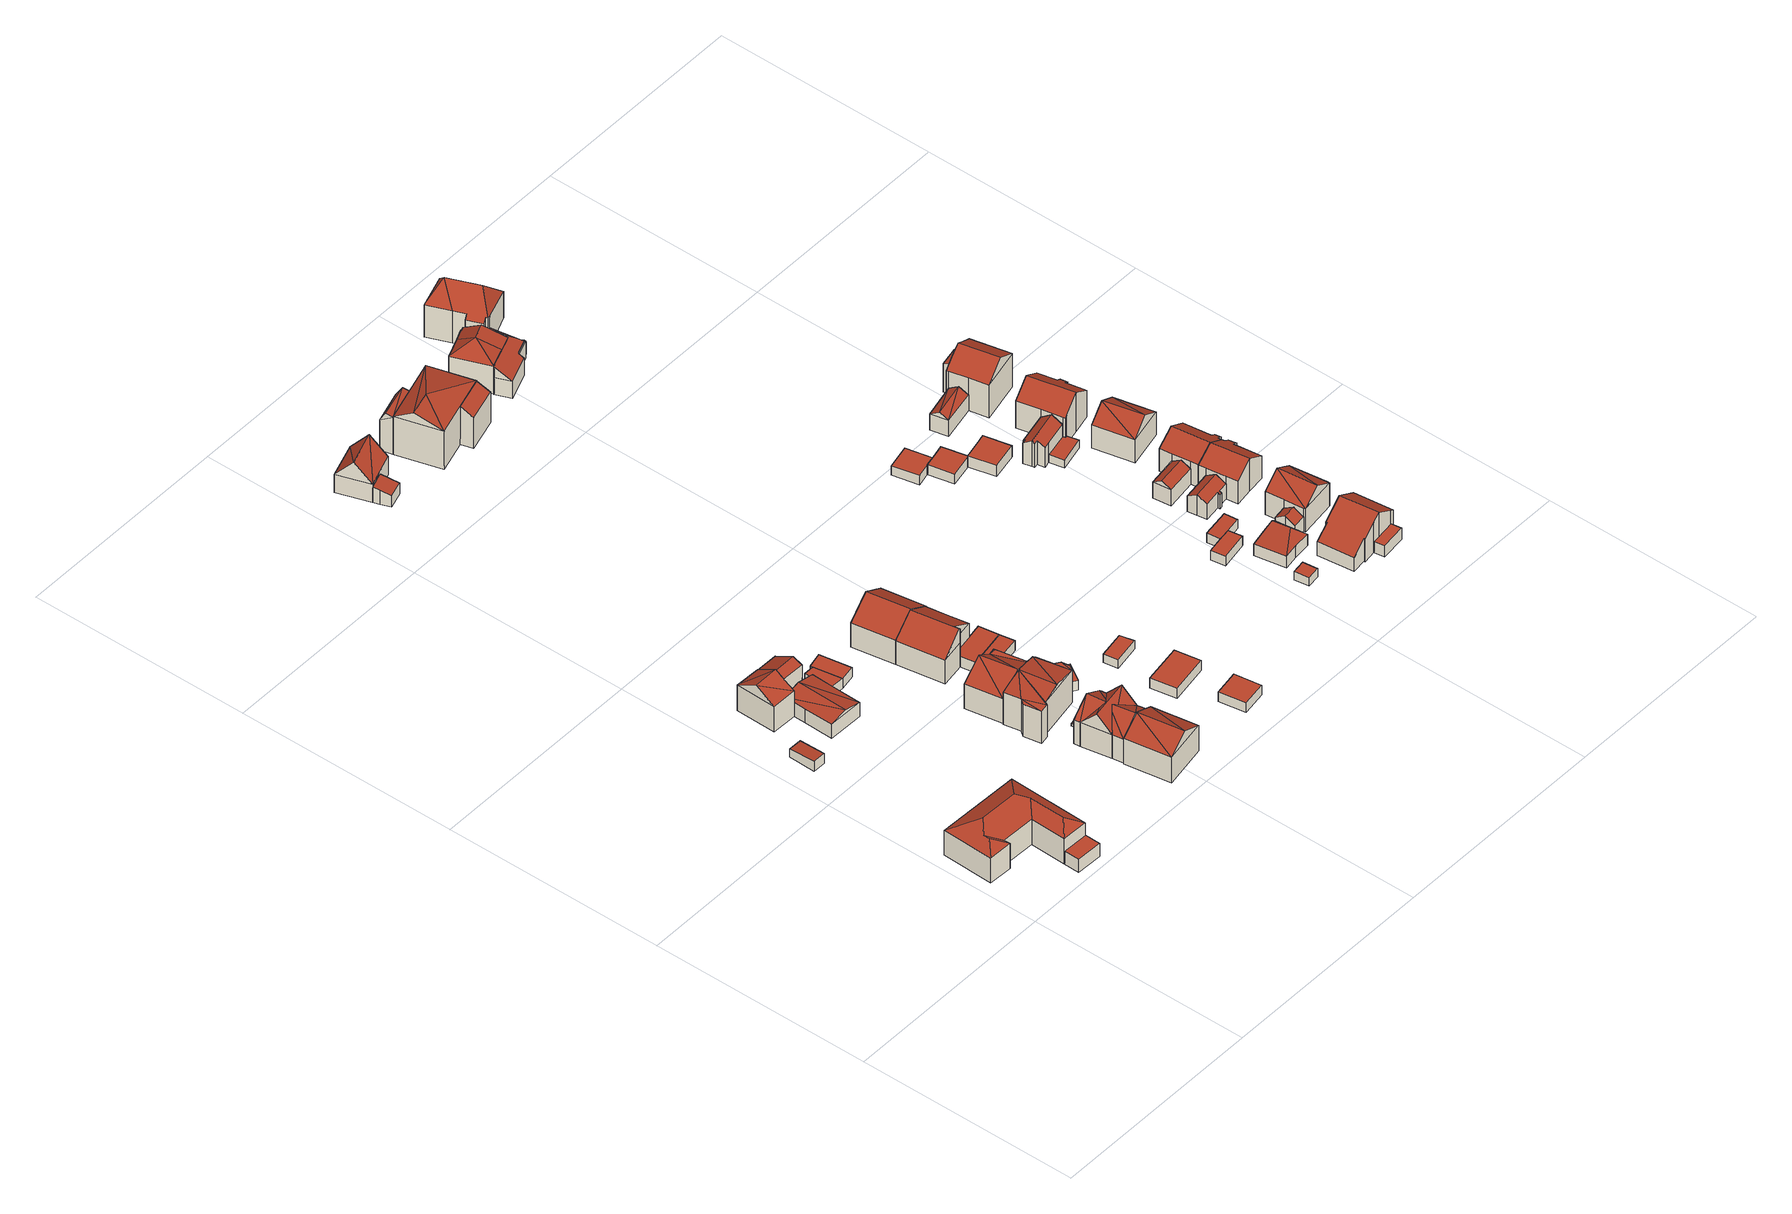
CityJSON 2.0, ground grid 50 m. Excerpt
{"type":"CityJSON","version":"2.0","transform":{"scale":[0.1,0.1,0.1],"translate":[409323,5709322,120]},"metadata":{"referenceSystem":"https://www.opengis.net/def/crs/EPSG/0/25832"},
"CityObjects":{
"building1":{"type":"Building","attributes":{"Gemeindeschluessel":"05978036","Geometrietyp2DReferenz":"3000","function":"31001_1000","roofType":"5000","measuredHeight":9.03},"geometry":[{"type":"MultiSurface","lod":"2","boundaries":[[[0,1,2,3]],[[1,4,5,2]],[[4,6,7,5]],[[6,8,9,7]],[[8,10,11,9]],[[10,12,13,11]],[[12,14,15,13]],[[14,0,3,15]],[[16,17,18,14,12]],[[19,16,12,10]],[[20,21,19,10,8]],[[20,8,6]],[[21,20,6,4]],[[17,16,19,21,4,1]],[[18,17,1,0]],[[18,0,14]],[[3,2,5,7,9,11,13,15]]],"semantics":{"surfaces":[{"type":"WallSurface"},{"type":"RoofSurface"},{"type":"GroundSurface"}],"values":[0,0,0,0,0,0,0,0,1,1,1,1,1,1,1,1,2]}}]},
"building2":{"type":"Building","attributes":{"Gemeindeschluessel":"05978036","Geometrietyp2DReferenz":"3000","function":"31001_2460","roofType":"1000","measuredHeight":3.22},"geometry":[{"type":"MultiSurface","lod":"2","boundaries":[[[22,23,15,3]],[[23,24,25,15]],[[24,26,27,25]],[[26,22,3,27]],[[26,24,23,22]],[[3,15,25,27]]],"semantics":{"surfaces":[{"type":"WallSurface"},{"type":"RoofSurface"},{"type":"GroundSurface"}],"values":[0,0,0,0,1,2]}}]},
"building3":{"type":"Building","attributes":{"Gemeindeschluessel":"05978036","Geometrietyp2DReferenz":"3000","function":"31001_2460","roofType":"2100","measuredHeight":2.49},"geometry":[{"type":"MultiSurface","lod":"2","boundaries":[[[28,29,30,31]],[[29,32,33,30]],[[32,34,35,33]],[[34,28,31,35]],[[34,32,29,28]],[[31,30,33,35]]],"semantics":{"surfaces":[{"type":"WallSurface"},{"type":"RoofSurface"},{"type":"GroundSurface"}],"values":[0,0,0,0,1,2]}}]},
"building4":{"type":"Building","attributes":{"Gemeindeschluessel":"05978036","Geometrietyp2DReferenz":"3000","function":"31001_1000"},"children":["building4-1","building4-2","building4-3"]},
"building4-1":{"type":"BuildingPart","attributes":{"roofType":"3100","measuredHeight":9.05},"parents":["building4"],"geometry":[{"type":"MultiSurface","lod":"2","boundaries":[[[36,37,38,39,40]],[[37,41,42,38]],[[41,43,44,45,42]],[[41,37,46]],[[46,36,47,48,49,50]],[[36,46,37]],[[41,50,43]],[[50,41,46]],[[39,38,42,45,51]],[[40,52,53,36]],[[54,44,43,55]],[[51,45,44,54,53,52]],[[40,39,51,52]],[[43,50,49,56,55]],[[53,47,36]],[[54,48,47,53]],[[55,56,49,48,54]]],"semantics":{"surfaces":[{"type":"WallSurface"},{"type":"RoofSurface"},{"type":"GroundSurface"},{"type":"ClosureSurface"}],"values":[0,0,0,0,1,1,1,1,2,0,0,3,3,0,0,3,3]}}]},
"building4-2":{"type":"BuildingPart","attributes":{"roofType":"3100","measuredHeight":8.88},"parents":["building4"],"geometry":[{"type":"MultiSurface","lod":"2","boundaries":[[[44,57,58,45]],[[57,59,60,61,62,58]],[[59,57,63]],[[57,44,55,56,63]],[[64,59,63,56,49]],[[45,58,62,51]],[[52,65,60,59,64,47,53]],[[52,51,62,61]],[[52,61,60,65]],[[48,47,64]],[[44,45,51,52,53,54]],[[54,53,47,48]],[[64,49,48]],[[54,55,44]],[[48,49,56,55,54]]],"semantics":{"surfaces":[{"type":"WallSurface"},{"type":"RoofSurface"},{"type":"GroundSurface"},{"type":"ClosureSurface"}],"values":[0,0,0,1,1,2,0,3,3,0,3,3,0,0,3]}}]},
"building4-3":{"type":"BuildingPart","attributes":{"roofType":"3100","measuredHeight":4.37},"parents":["building4"],"geometry":[{"type":"MultiSurface","lod":"2","boundaries":[[[66,40,39,67]],[[61,68,69,62]],[[68,70,71,69]],[[70,72,73,71]],[[72,74,75,73]],[[74,66,67,75]],[[52,76,65]],[[76,52,40,66,74]],[[65,72,70,68,60]],[[72,65,76]],[[61,60,68]],[[72,76,74]],[[67,39,51,62,69,71,73,75]],[[39,40,52,51]],[[62,51,52,61]],[[65,60,61,52]]],"semantics":{"surfaces":[{"type":"WallSurface"},{"type":"RoofSurface"},{"type":"GroundSurface"},{"type":"ClosureSurface"}],"values":[0,0,0,0,0,0,1,1,1,1,0,0,2,3,3,3]}}]},
"building5":{"type":"Building","attributes":{"Gemeindeschluessel":"05978036","Geometrietyp2DReferenz":"3000","function":"31001_2460","roofType":"1000","measuredHeight":2.48},"geometry":[{"type":"MultiSurface","lod":"2","boundaries":[[[77,78,79,80]],[[78,81,82,79]],[[81,83,84,82]],[[83,85,86,84]],[[85,77,80,86]],[[85,83,81,78,77]],[[80,79,82,84,86]]],"semantics":{"surfaces":[{"type":"WallSurface"},{"type":"RoofSurface"},{"type":"GroundSurface"}],"values":[0,0,0,0,0,1,2]}}]},
"building6":{"type":"Building","attributes":{"Gemeindeschluessel":"05978036","Geometrietyp2DReferenz":"3000","function":"31001_2460","roofType":"1000","measuredHeight":2.41},"geometry":[{"type":"MultiSurface","lod":"2","boundaries":[[[87,88,89,90]],[[88,91,92,89]],[[91,93,86,92]],[[93,87,90,86]],[[93,91,88,87]],[[90,89,92,86]]],"semantics":{"surfaces":[{"type":"WallSurface"},{"type":"RoofSurface"},{"type":"GroundSurface"}],"values":[0,0,0,0,1,2]}}]},
"building7":{"type":"Building","attributes":{"Gemeindeschluessel":"05978036","Geometrietyp2DReferenz":"3000","function":"31001_1000","roofType":"3100","measuredHeight":9.1},"geometry":[{"type":"MultiSurface","lod":"2","boundaries":[[[94,95,96,97]],[[95,98,99,96]],[[98,100,101,99]],[[100,94,97,101]],[[98,95,102]],[[94,100,103]],[[94,102,95]],[[102,94,103]],[[103,98,102]],[[98,103,100]],[[97,96,99,101]]],"semantics":{"surfaces":[{"type":"WallSurface"},{"type":"RoofSurface"},{"type":"GroundSurface"}],"values":[0,0,0,0,0,0,1,1,1,1,2]}}]},
"building8":{"type":"Building","attributes":{"Gemeindeschluessel":"05978036","Geometrietyp2DReferenz":"3000","function":"31001_1000"},"children":["building8-1","building8-2","building8-3"]},
"building8-1":{"type":"BuildingPart","attributes":{"roofType":"5000","measuredHeight":8.98},"parents":["building8"],"geometry":[{"type":"MultiSurface","lod":"2","boundaries":[[[104,105,106,107]],[[108,109,110,111]],[[109,112,113,110]],[[112,114,115,113]],[[114,104,107,115]],[[105,116,108]],[[114,116,105,104]],[[114,117,116]],[[108,116,117]],[[117,118,109,108]],[[109,118,112]],[[112,118,117,114]],[[107,106,111,110,113,115]],[[105,108,111,106]]],"semantics":{"surfaces":[{"type":"WallSurface"},{"type":"RoofSurface"},{"type":"GroundSurface"},{"type":"ClosureSurface"}],"values":[0,0,0,0,0,1,1,1,1,1,0,0,2,3]}}]},
"building8-2":{"type":"BuildingPart","attributes":{"roofType":"5000","measuredHeight":8.98},"parents":["building8"],"geometry":[{"type":"MultiSurface","lod":"2","boundaries":[[[119,120,121,122]],[[120,123,124,121]],[[123,125,126,124]],[[125,116,119]],[[116,123,127]],[[125,123,116]],[[120,119,127]],[[119,116,127]],[[120,127,123]],[[122,121,124,126]],[[125,119,122,126]]],"semantics":{"surfaces":[{"type":"WallSurface"},{"type":"RoofSurface"},{"type":"GroundSurface"},{"type":"ClosureSurface"}],"values":[0,0,0,1,1,1,1,1,0,2,3]}}]},
"building8-3":{"type":"BuildingPart","attributes":{"roofType":"3100","measuredHeight":9.65},"parents":["building8"],"geometry":[{"type":"MultiSurface","lod":"2","boundaries":[[[125,108,111,126]],[[105,119,122,106]],[[108,125,128]],[[119,105,129]],[[125,129,128]],[[129,125,119]],[[105,128,129]],[[128,105,108]],[[122,126,111,106]],[[119,125,126,122]],[[108,105,106,111]]],"semantics":{"surfaces":[{"type":"WallSurface"},{"type":"RoofSurface"},{"type":"GroundSurface"},{"type":"ClosureSurface"}],"values":[0,0,0,0,1,1,1,1,2,3,3]}}]},
"building9":{"type":"Building","attributes":{"Gemeindeschluessel":"05978036","Geometrietyp2DReferenz":"3000","function":"31001_1000","roofType":"5000","measuredHeight":9.24},"geometry":[{"type":"MultiSurface","lod":"2","boundaries":[[[130,131,132,133]],[[131,134,135,132]],[[134,136,137,135]],[[136,138,139,137]],[[138,140,141,139]],[[140,142,143,141]],[[142,144,145,143]],[[144,146,147,145]],[[146,148,149,147]],[[148,150,151,149]],[[150,152,153,151]],[[152,130,133,153]],[[138,142,140]],[[136,142,138]],[[131,142,136,134]],[[131,154,142]],[[154,131,155]],[[155,144,154]],[[155,146,144]],[[155,152,146]],[[152,155,130]],[[152,148,146]],[[148,152,150]],[[144,142,154]],[[131,130,155]],[[133,132,135,137,139,141,143,145,147,149,151,153]]],"semantics":{"surfaces":[{"type":"WallSurface"},{"type":"RoofSurface"},{"type":"GroundSurface"}],"values":[0,0,0,0,0,0,0,0,0,0,0,0,1,1,1,1,1,1,1,1,1,1,1,0,0,2]}}]},
"building10":{"type":"Building","attributes":{"Gemeindeschluessel":"05978036","Geometrietyp2DReferenz":"3000","function":"31001_1000","roofType":"5000","measuredHeight":9.22},"geometry":[{"type":"MultiSurface","lod":"2","boundaries":[[[156,157,158,159]],[[157,160,161,158]],[[160,162,163,161]],[[162,164,165,163]],[[164,166,167,165]],[[166,156,159,167]],[[168,156,169]],[[156,168,157]],[[160,164,162]],[[160,166,164]],[[160,169,166]],[[169,160,168]],[[160,157,168]],[[156,166,169]],[[159,158,161,163,165,167]]],"semantics":{"surfaces":[{"type":"WallSurface"},{"type":"RoofSurface"},{"type":"GroundSurface"}],"values":[0,0,0,0,0,0,1,1,1,1,1,1,0,0,2]}}]},
"building11":{"type":"Building","attributes":{"Gemeindeschluessel":"05978036","Geometrietyp2DReferenz":"3000","function":"31001_2460","roofType":"2100","measuredHeight":1.07},"geometry":[{"type":"MultiSurface","lod":"2","boundaries":[[[170,171,172,173]],[[171,174,175,172]],[[174,176,177,175]],[[176,178,179,177]],[[178,180,181,179]],[[180,170,173,181]],[[180,178,176,174,171,170]],[[173,172,175,177,179,181]]],"semantics":{"surfaces":[{"type":"WallSurface"},{"type":"RoofSurface"},{"type":"GroundSurface"}],"values":[0,0,0,0,0,0,1,2]}}]},
"building12":{"type":"Building","attributes":{"Gemeindeschluessel":"05978036","Geometrietyp2DReferenz":"3000","function":"31001_1000","roofType":"5000","measuredHeight":9.69},"geometry":[{"type":"MultiSurface","lod":"2","boundaries":[[[182,183,184,185]],[[183,186,187,184]],[[186,188,189,187]],[[188,190,191,189]],[[190,192,193,191]],[[192,194,195,193]],[[194,196,197,195]],[[196,182,185,197]],[[198,196,194,199]],[[200,188,186,183,182,198,199,201]],[[190,200,201,192]],[[192,201,199,194]],[[188,200,190]],[[196,198,182]],[[185,184,187,189,191,193,195,197]]],"semantics":{"surfaces":[{"type":"WallSurface"},{"type":"RoofSurface"},{"type":"GroundSurface"}],"values":[0,0,0,0,0,0,0,0,1,1,0,0,0,0,2]}}]},
"building13":{"type":"Building","attributes":{"Gemeindeschluessel":"05978036","Geometrietyp2DReferenz":"3000","function":"31001_1000","roofType":"3100","measuredHeight":9.53},"geometry":[{"type":"MultiSurface","lod":"2","boundaries":[[[202,203,204,197]],[[203,205,206,204]],[[205,207,185,206]],[[207,202,197,185]],[[205,203,208]],[[202,207,209]],[[203,202,209,208]],[[207,205,208,209]],[[197,204,206,185]]],"semantics":{"surfaces":[{"type":"WallSurface"},{"type":"RoofSurface"},{"type":"GroundSurface"}],"values":[0,0,0,0,0,0,1,1,2]}}]},
"building14":{"type":"Building","attributes":{"Gemeindeschluessel":"05978036","Geometrietyp2DReferenz":"3000","function":"31001_2460","roofType":"1000","measuredHeight":2.51},"geometry":[{"type":"MultiSurface","lod":"2","boundaries":[[[210,211,212,213]],[[211,214,215,212]],[[214,216,217,215]],[[216,218,219,217]],[[218,220,221,219]],[[220,210,213,221]],[[220,218,216,214,211,210]],[[213,212,215,217,219,221]]],"semantics":{"surfaces":[{"type":"WallSurface"},{"type":"RoofSurface"},{"type":"GroundSurface"}],"values":[0,0,0,0,0,0,1,2]}}]},
"building15":{"type":"Building","attributes":{"Gemeindeschluessel":"05978036","Geometrietyp2DReferenz":"3000","function":"31001_2460","roofType":"2100","measuredHeight":2.39},"geometry":[{"type":"MultiSurface","lod":"2","boundaries":[[[222,223,224,225]],[[223,226,227,224]],[[226,228,229,227]],[[228,222,225,229]],[[228,226,223,222]],[[225,224,227,229]]],"semantics":{"surfaces":[{"type":"WallSurface"},{"type":"RoofSurface"},{"type":"GroundSurface"}],"values":[0,0,0,0,1,2]}}]},
"building16":{"type":"Building","attributes":{"Gemeindeschluessel":"05978036","Geometrietyp2DReferenz":"3000","function":"31001_2460","roofType":"1000","measuredHeight":2.58},"geometry":[{"type":"MultiSurface","lod":"2","boundaries":[[[214,230,193,231]],[[230,232,191,193]],[[232,233,189,191]],[[233,234,235,189]],[[234,216,236,235]],[[216,214,231,236]],[[216,234,233,232,230,214]],[[231,193,191,189,235,236]]],"semantics":{"surfaces":[{"type":"WallSurface"},{"type":"RoofSurface"},{"type":"GroundSurface"}],"values":[0,0,0,0,0,0,1,2]}}]},
"building17":{"type":"Building","attributes":{"Gemeindeschluessel":"05978036","Geometrietyp2DReferenz":"3000","function":"31001_1000"},"children":["building17-1","building17-2"]},
"building17-1":{"type":"BuildingPart","attributes":{"roofType":"3100","measuredHeight":8.88},"parents":["building17"],"geometry":[{"type":"MultiSurface","lod":"2","boundaries":[[[237,238,239,240]],[[238,241,242,239]],[[243,237,240,244,245]],[[241,238,246]],[[237,243,247]],[[238,247,246]],[[247,238,237]],[[243,246,247]],[[246,243,241]],[[240,239,242,248,244]],[[248,242,241,243,245,249]],[[245,244,248,249]]],"semantics":{"surfaces":[{"type":"WallSurface"},{"type":"RoofSurface"},{"type":"GroundSurface"},{"type":"ClosureSurface"}],"values":[0,0,0,0,0,1,1,1,1,2,0,3]}}]},
"building17-2":{"type":"BuildingPart","attributes":{"roofType":"2100","measuredHeight":3.9},"parents":["building17"],"geometry":[{"type":"MultiSurface","lod":"2","boundaries":[[[250,251,252,253]],[[251,254,255,252]],[[254,245,244,255]],[[249,250,253,248]],[[249,245,254,251,250]],[[253,252,255,244,248]],[[248,244,245,249]]],"semantics":{"surfaces":[{"type":"WallSurface"},{"type":"RoofSurface"},{"type":"GroundSurface"},{"type":"ClosureSurface"}],"values":[0,0,0,0,1,2,3]}}]},
"building18":{"type":"Building","attributes":{"Gemeindeschluessel":"05978036","Geometrietyp2DReferenz":"3000","function":"31001_2460","roofType":"1000","measuredHeight":2.49},"geometry":[{"type":"MultiSurface","lod":"2","boundaries":[[[256,257,258,259]],[[257,260,261,258]],[[260,262,263,261]],[[262,256,259,263]],[[262,260,257,256]],[[259,258,261,263]]],"semantics":{"surfaces":[{"type":"WallSurface"},{"type":"RoofSurface"},{"type":"GroundSurface"}],"values":[0,0,0,0,1,2]}}]},
"building19":{"type":"Building","attributes":{"Gemeindeschluessel":"05978036","Geometrietyp2DReferenz":"3000","function":"31001_2460","roofType":"1000","measuredHeight":2.41},"geometry":[{"type":"MultiSurface","lod":"2","boundaries":[[[264,265,266,267]],[[265,268,269,266]],[[268,270,271,269]],[[270,264,267,271]],[[270,268,265,264]],[[267,266,269,271]]],"semantics":{"surfaces":[{"type":"WallSurface"},{"type":"RoofSurface"},{"type":"GroundSurface"}],"values":[0,0,0,0,1,2]}}]},
"building20":{"type":"Building","attributes":{"Gemeindeschluessel":"05978036","Geometrietyp2DReferenz":"3000","function":"31001_2460","roofType":"1000","measuredHeight":2.09},"geometry":[{"type":"MultiSurface","lod":"2","boundaries":[[[272,273,274,275]],[[273,276,277,274]],[[276,278,279,277]],[[278,272,275,279]],[[278,276,273,272]],[[275,274,277,279]]],"semantics":{"surfaces":[{"type":"WallSurface"},{"type":"RoofSurface"},{"type":"GroundSurface"}],"values":[0,0,0,0,1,2]}}]},
"building21":{"type":"Building","attributes":{"Gemeindeschluessel":"05978036","Geometrietyp2DReferenz":"3000","function":"31001_1000"},"children":["building21-1","building21-2","building21-3"]},
"building21-1":{"type":"BuildingPart","attributes":{"roofType":"2100","measuredHeight":9.56},"parents":["building21"],"geometry":[{"type":"MultiSurface","lod":"2","boundaries":[[[280,281,282,283]],[[284,285,286,287]],[[285,280,283,286]],[[285,284,281,280]],[[283,282,287,286]],[[287,282,281,284]]],"semantics":{"surfaces":[{"type":"WallSurface"},{"type":"RoofSurface"},{"type":"GroundSurface"},{"type":"ClosureSurface"}],"values":[0,0,0,1,2,3]}}]},
"building21-2":{"type":"BuildingPart","attributes":{"roofType":"5000","measuredHeight":12.04},"parents":["building21"],"geometry":[{"type":"MultiSurface","lod":"2","boundaries":[[[288,289,284,287,290]],[[291,292,293,294,295]],[[289,288,296]],[[292,291,297]],[[288,297,296]],[[297,288,292]],[[296,291,289]],[[291,296,297]],[[294,298,290,287,282,295]],[[290,298,299,293,292,288]],[[298,294,293,299]],[[295,282,281,284,289,291]],[[282,287,284,281]]],"semantics":{"surfaces":[{"type":"WallSurface"},{"type":"RoofSurface"},{"type":"GroundSurface"},{"type":"ClosureSurface"}],"values":[0,0,1,0,1,1,1,1,2,0,3,0,3]}}]},
"building21-3":{"type":"BuildingPart","attributes":{"roofType":"3100","measuredHeight":9.83},"parents":["building21"],"geometry":[{"type":"MultiSurface","lod":"2","boundaries":[[[293,300,301,294]],[[300,302,303,301]],[[302,299,298,303]],[[300,293,304]],[[299,302,305]],[[305,293,299]],[[293,305,304]],[[302,304,305]],[[304,302,300]],[[298,294,301,303]],[[294,298,299,293]]],"semantics":{"surfaces":[{"type":"WallSurface"},{"type":"RoofSurface"},{"type":"GroundSurface"},{"type":"ClosureSurface"}],"values":[0,0,0,0,0,1,1,1,1,2,3]}}]},
"building22":{"type":"Building","attributes":{"Gemeindeschluessel":"05978036","Geometrietyp2DReferenz":"3000","function":"31001_2460","roofType":"1000","measuredHeight":2.34},"geometry":[{"type":"MultiSurface","lod":"2","boundaries":[[[306,307,308,309]],[[307,310,311,308]],[[310,312,313,311]],[[312,314,315,313]],[[314,306,309,315]],[[314,312,310,307,306]],[[309,308,311,313,315]]],"semantics":{"surfaces":[{"type":"WallSurface"},{"type":"RoofSurface"},{"type":"GroundSurface"}],"values":[0,0,0,0,0,1,2]}}]},
"building23":{"type":"Building","attributes":{"Gemeindeschluessel":"05978036","Geometrietyp2DReferenz":"3000","function":"31001_1310","roofType":"1000","measuredHeight":2.07},"geometry":[{"type":"MultiSurface","lod":"2","boundaries":[[[316,317,318,319]],[[317,320,321,318]],[[320,322,323,321]],[[322,316,319,323]],[[322,320,317,316]],[[319,318,321,323]]],"semantics":{"surfaces":[{"type":"WallSurface"},{"type":"RoofSurface"},{"type":"GroundSurface"}],"values":[0,0,0,0,1,2]}}]},
"building24":{"type":"Building","attributes":{"Gemeindeschluessel":"05978036","Geometrietyp2DReferenz":"3000","function":"31001_1000"},"children":["building24-1","building24-2","building24-3"]},
"building24-1":{"type":"BuildingPart","attributes":{"roofType":"5000","measuredHeight":7.6},"parents":["building24"],"geometry":[{"type":"MultiSurface","lod":"2","boundaries":[[[324,325,326,327,328]],[[325,329,330,326]],[[329,331,332,330]],[[331,333,334,332]],[[333,335,336,334]],[[335,337,338,336]],[[337,339,340,338]],[[339,341,342,340]],[[341,343,344,342]],[[343,345,346,344]],[[345,347,348,346]],[[347,349,350,348]],[[351,352,353,354]],[[355,356,357,358,359]],[[356,360,361,362,363,357]],[[364,365,366,367,368,345,343,369,353,352,370,359,358,371,372]],[[373,364,372,374,375]],[[331,359,370,333]],[[333,370,352,335]],[[339,354,353,369,341]],[[341,369,343]],[[345,368,347]],[[347,368,367,376,349]],[[377,378,366,365,379,380]],[[324,360,356,325]],[[329,355,359,331]],[[325,356,355,329]],[[337,351,354,339]],[[335,352,351,337]],[[350,381,382,383,384,385,386,387,388,327,326,330,332,334,336,338,340,342,344,346,348]],[[381,350,349,377]],[[382,381,377,380]],[[383,382,380,375]],[[385,384,389,390]],[[384,383,375,389]],[[386,385,390,391]],[[387,386,391,392]],[[387,392,393,388]],[[327,388,393,324,328]],[[371,394,395,374,372]],[[394,390,389,395]],[[395,389,375,374]],[[396,394,371,358]],[[390,394,396,391]],[[366,378,376,367]],[[349,376,378,377]],[[364,373,379,365]],[[380,379,373,375]],[[363,397,357]],[[362,393,392,397,363]],[[360,324,361]],[[324,393,362,361]],[[397,396,358,357]],[[391,396,397,392]]],"semantics":{"surfaces":[{"type":"WallSurface"},{"type":"RoofSurface"},{"type":"GroundSurface"},{"type":"ClosureSurface"}],"values":[0,0,0,0,0,0,0,0,0,0,0,0,1,1,1,1,0,0,0,0,0,0,0,0,0,0,0,0,0,2,3,3,3,3,3,3,3,3,3,0,3,3,0,3,0,3,0,3,0,3,0,3,0,3]}}]},
"building24-2":{"type":"BuildingPart","attributes":{"roofType":"3200","measuredHeight":10.75},"parents":["building24"],"geometry":[{"type":"MultiSurface","lod":"2","boundaries":[[[376,398,399,350,349]],[[398,400,401,399]],[[400,402,403,401]],[[402,404,405,403]],[[404,406,407,405]],[[406,408,409,407]],[[408,410,411,409]],[[374,373,375,383,375]],[[394,396,397,363,412,361,324,328,410,408,413]],[[400,398,414]],[[408,406,404,402,414,413]],[[402,400,414]],[[395,394,413,414]],[[398,376,378,379,373,374,395,414]],[[382,381,350,399,401,403,405,407,409,411,327,388,387,386,385,384,383]],[[378,377,380,379]],[[377,381,382,380]],[[349,350,381,377]],[[376,349,377,378]],[[328,327,411,410]],[[362,361,412]],[[388,327,328,324,393]],[[393,324,361,362]],[[363,362,412]],[[390,385,386,391]],[[386,387,392,391]],[[387,388,393,392]],[[390,391,396,394]],[[392,393,362,363,397]],[[391,392,397,396]],[[389,384,385,390]],[[395,389,390,394]],[[384,389,375,383]],[[374,375,389,395]],[[380,382,383,375]],[[379,380,375,373]]],"semantics":{"surfaces":[{"type":"WallSurface"},{"type":"RoofSurface"},{"type":"GroundSurface"},{"type":"ClosureSurface"}],"values":[0,0,0,0,0,0,0,0,1,1,1,1,1,1,2,0,3,3,3,3,0,3,3,0,3,3,3,3,3,3,3,3,3,3,3,3]}}]},
"building24-3":{"type":"BuildingPart","attributes":{"roofType":"3200","measuredHeight":11.61},"parents":["building24"],"geometry":[{"type":"MultiSurface","lod":"2","boundaries":[[[415,416,417,418]],[[416,419,420,417]],[[419,421,422,420]],[[421,423,424,422]],[[423,425,426,424]],[[425,427,328,327,426]],[[428,429,430,411,410]],[[429,431,432,430]],[[431,433,434,432]],[[433,415,418,434]],[[423,421,419,435]],[[415,433,436]],[[419,416,435]],[[416,415,436,435]],[[431,429,428,427,425,423,435,436]],[[433,431,436]],[[418,417,420,422,424,426,327,411,430,432,434]],[[428,410,328,427]],[[410,411,327,328]]],"semantics":{"surfaces":[{"type":"WallSurface"},{"type":"RoofSurface"},{"type":"GroundSurface"},{"type":"ClosureSurface"}],"values":[0,0,0,0,0,0,0,0,0,0,1,1,1,1,1,1,2,0,3]}}]},
"building25":{"type":"Building","attributes":{"Gemeindeschluessel":"05978036","Geometrietyp2DReferenz":"3000","function":"31001_2460","roofType":"1000","measuredHeight":2.41},"geometry":[{"type":"MultiSurface","lod":"2","boundaries":[[[437,438,439,440]],[[438,441,442,439]],[[441,443,444,442]],[[443,445,446,444]],[[445,447,448,446]],[[447,437,440,448]],[[447,445,443,441,438,437]],[[440,439,442,444,446,448]]],"semantics":{"surfaces":[{"type":"WallSurface"},{"type":"RoofSurface"},{"type":"GroundSurface"}],"values":[0,0,0,0,0,0,1,2]}}]},
"building26":{"type":"Building","attributes":{"Gemeindeschluessel":"05978036","Geometrietyp2DReferenz":"3000","function":"51009_1610","roofType":"2100","measuredHeight":4.82},"geometry":[{"type":"MultiSurface","lod":"2","boundaries":[[[449,450,451,452]],[[450,453,454,451]],[[453,455,456,454]],[[455,457,458,456]],[[457,339,459,458]],[[339,337,460,459]],[[337,370,461,460]],[[370,449,452,461]],[[370,337,339,457,455,453,450,449]],[[452,451,454,456,458,459,460,461]]],"semantics":{"surfaces":[{"type":"WallSurface"},{"type":"RoofSurface"},{"type":"GroundSurface"}],"values":[0,0,0,0,0,0,0,0,1,2]}}]},
"building27":{"type":"Building","attributes":{"Gemeindeschluessel":"05978036","Geometrietyp2DReferenz":"3000","function":"31001_2460","roofType":"1000","measuredHeight":2.51},"geometry":[{"type":"MultiSurface","lod":"2","boundaries":[[[462,463,315,464]],[[463,465,313,315]],[[465,466,467,313]],[[466,468,469,467]],[[468,470,471,469]],[[470,462,464,471]],[[470,468,466,465,463,462]],[[464,315,313,467,469,471]]],"semantics":{"surfaces":[{"type":"WallSurface"},{"type":"RoofSurface"},{"type":"GroundSurface"}],"values":[0,0,0,0,0,0,1,2]}}]},
"building28":{"type":"Building","attributes":{"Gemeindeschluessel":"05978036","Geometrietyp2DReferenz":"3000","function":"31001_2460","roofType":"2100","measuredHeight":2.42},"geometry":[{"type":"MultiSurface","lod":"2","boundaries":[[[443,441,472,473]],[[441,474,475,472]],[[474,476,477,475]],[[476,478,479,477]],[[478,445,480,479]],[[445,443,473,480]],[[445,478,476,474,441,443]],[[473,472,475,477,479,480]]],"semantics":{"surfaces":[{"type":"WallSurface"},{"type":"RoofSurface"},{"type":"GroundSurface"}],"values":[0,0,0,0,0,0,1,2]}}]},
"building29":{"type":"Building","attributes":{"Gemeindeschluessel":"05978036","Geometrietyp2DReferenz":"3000","function":"31001_2460","roofType":"1000","measuredHeight":2.77},"geometry":[{"type":"MultiSurface","lod":"2","boundaries":[[[481,482,483,484]],[[482,485,486,483]],[[485,487,488,486]],[[487,489,490,488]],[[489,491,492,490]],[[491,481,484,492]],[[491,489,487,485,482,481]],[[484,483,486,488,490,492]]],"semantics":{"surfaces":[{"type":"WallSurface"},{"type":"RoofSurface"},{"type":"GroundSurface"}],"values":[0,0,0,0,0,0,1,2]}}]},
"building30":{"type":"Building","attributes":{"Gemeindeschluessel":"05978036","Geometrietyp2DReferenz":"3000","function":"31001_1000"},"children":["building30-1","building30-2","building30-3"]},
"building30-1":{"type":"BuildingPart","attributes":{"roofType":"3100","measuredHeight":8.48},"parents":["building30"],"geometry":[{"type":"MultiSurface","lod":"2","boundaries":[[[493,494,495,496]],[[494,497,498,495]],[[497,499,500,501,498]],[[502,503,504,505,506]],[[503,507,508,504]],[[507,493,496,508]],[[507,509,494,493]],[[507,510,509]],[[497,509,510]],[[510,503,502,499,497]],[[494,509,497]],[[510,507,503]],[[496,495,498,501,511,505,504,508]],[[506,512,500,499,502]],[[506,505,511,512]],[[511,501,500,512]]],"semantics":{"surfaces":[{"type":"WallSurface"},{"type":"RoofSurface"},{"type":"GroundSurface"},{"type":"ClosureSurface"}],"values":[0,0,0,0,0,0,1,1,1,1,0,0,2,0,3,3]}}]},
"building30-2":{"type":"BuildingPart","attributes":{"roofType":"3100","measuredHeight":5.1},"parents":["building30"],"geometry":[{"type":"MultiSurface","lod":"2","boundaries":[[[513,506,505,514,515]],[[500,516,517,518,501]],[[512,506,513,519]],[[519,516,500,512]],[[520,514,505,511,501,518]],[[513,515,521,519]],[[515,514,520,521]],[[511,505,506,512]],[[511,512,500,501]],[[521,517,516,519]],[[518,517,521,520]]],"semantics":{"surfaces":[{"type":"WallSurface"},{"type":"RoofSurface"},{"type":"GroundSurface"},{"type":"ClosureSurface"}],"values":[0,0,1,1,2,0,3,3,3,0,3]}}]},
"building30-3":{"type":"BuildingPart","attributes":{"roofType":"5000","measuredHeight":3.74},"parents":["building30"],"geometry":[{"type":"MultiSurface","lod":"2","boundaries":[[[522,515,514,523]],[[517,524,525,518]],[[524,526,527,525]],[[526,528,529,527]],[[528,530,531,529]],[[530,532,533,531]],[[532,522,523,533]],[[528,526,524,534]],[[524,517,521,515,522,534]],[[522,532,530,528,534]],[[523,514,520,518,525,527,529,531,533]],[[520,514,515,521]],[[518,520,521,517]]],"semantics":{"surfaces":[{"type":"WallSurface"},{"type":"RoofSurface"},{"type":"GroundSurface"},{"type":"ClosureSurface"}],"values":[0,0,0,0,0,0,0,1,1,1,2,3,3]}}]},
"building31":{"type":"Building","attributes":{"Gemeindeschluessel":"05978036","Geometrietyp2DReferenz":"3000","function":"31001_1000","roofType":"3100","measuredHeight":8.66},"geometry":[{"type":"MultiSurface","lod":"2","boundaries":[[[535,536,537,538]],[[536,539,540,537]],[[539,541,542,540]],[[541,543,544,542]],[[543,545,546,544]],[[545,547,548,546]],[[547,549,550,548]],[[549,551,552,550]],[[551,553,554,552]],[[553,555,556,554]],[[555,557,558,556]],[[557,535,538,558]],[[553,551,549,547,545]],[[545,543,541,539,536,535,557,555,553]],[[538,537,540,542,544,546,548,550,552,554,556,558]]],"semantics":{"surfaces":[{"type":"WallSurface"},{"type":"RoofSurface"},{"type":"GroundSurface"}],"values":[0,0,0,0,0,0,0,0,0,0,0,0,1,1,2]}}]},
"building32":{"type":"Building","attributes":{"Gemeindeschluessel":"05978036","Geometrietyp2DReferenz":"3000","function":"31001_9998","roofType":"3100","measuredHeight":5.4},"geometry":[{"type":"MultiSurface","lod":"2","boundaries":[[[559,560,561,562]],[[560,563,564,561]],[[563,565,566,564]],[[565,559,562,566]],[[563,560,567]],[[559,565,568]],[[560,559,568,567]],[[565,563,567,568]],[[562,561,564,566]]],"semantics":{"surfaces":[{"type":"WallSurface"},{"type":"RoofSurface"},{"type":"GroundSurface"}],"values":[0,0,0,0,0,0,1,1,2]}}]},
"building33":{"type":"Building","attributes":{"Gemeindeschluessel":"05978036","Geometrietyp2DReferenz":"3000","function":"31001_2460","roofType":"1000","measuredHeight":2.77},"geometry":[{"type":"MultiSurface","lod":"2","boundaries":[[[569,570,552,556]],[[570,571,572,552]],[[571,573,574,572]],[[573,569,556,574]],[[573,571,570,569]],[[556,552,572,574]]],"semantics":{"surfaces":[{"type":"WallSurface"},{"type":"RoofSurface"},{"type":"GroundSurface"}],"values":[0,0,0,0,1,2]}}]},
"building34":{"type":"Building","attributes":{"Gemeindeschluessel":"05978036","Geometrietyp2DReferenz":"3000","function":"31001_9998","roofType":"3100","measuredHeight":6.45},"geometry":[{"type":"MultiSurface","lod":"2","boundaries":[[[575,576,577,578]],[[576,579,580,577]],[[579,581,582,580]],[[581,583,584,582]],[[583,585,586,584]],[[585,587,588,586]],[[587,589,590,588]],[[589,591,592,590]],[[591,593,594,592]],[[593,595,596,594]],[[595,575,578,596]],[[591,589,587,585,583,581]],[[581,579,576,575,595,593,591]],[[578,577,580,582,584,586,588,590,592,594,596]]],"semantics":{"surfaces":[{"type":"WallSurface"},{"type":"RoofSurface"},{"type":"GroundSurface"}],"values":[0,0,0,0,0,0,0,0,0,0,0,1,1,2]}}]},
"building35":{"type":"Building","attributes":{"Gemeindeschluessel":"05978036","Geometrietyp2DReferenz":"3000","function":"31001_9998","roofType":"3100","measuredHeight":5.27},"geometry":[{"type":"MultiSurface","lod":"2","boundaries":[[[597,598,599,600]],[[598,601,602,599]],[[601,603,604,602]],[[603,597,600,604]],[[601,598,605]],[[597,603,606]],[[606,598,597]],[[598,606,605]],[[603,605,606]],[[605,603,601]],[[600,599,602,604]]],"semantics":{"surfaces":[{"type":"WallSurface"},{"type":"RoofSurface"},{"type":"GroundSurface"}],"values":[0,0,0,0,0,0,1,1,1,1,2]}}]},
"building36":{"type":"Building","attributes":{"Gemeindeschluessel":"05978036","Geometrietyp2DReferenz":"3000","function":"31001_2460","roofType":"1000","measuredHeight":2.02},"geometry":[{"type":"MultiSurface","lod":"2","boundaries":[[[607,608,609,610]],[[608,611,612,609]],[[611,613,614,612]],[[613,615,616,614]],[[615,617,618,616]],[[617,607,610,618]],[[617,615,613,611,608,607]],[[610,609,612,614,616,618]]],"semantics":{"surfaces":[{"type":"WallSurface"},{"type":"RoofSurface"},{"type":"GroundSurface"}],"values":[0,0,0,0,0,0,1,2]}}]},
"building37":{"type":"Building","attributes":{"Gemeindeschluessel":"05978036","Geometrietyp2DReferenz":"3000","function":"31001_1000"},"children":["building37-1","building37-2"]},
"building37-1":{"type":"BuildingPart","attributes":{"roofType":"3100","measuredHeight":8.24},"parents":["building37"],"geometry":[{"type":"MultiSurface","lod":"2","boundaries":[[[619,620,621]],[[619,622,623,620]],[[622,624,625,623]],[[624,626,627,625]],[[626,628,629,627]],[[628,630,631,629]],[[630,632,633,631]],[[632,634,635,633]],[[634,636,637,635]],[[636,638,639,637]],[[638,640,641,639]],[[640,642,643,641]],[[642,644,643]],[[638,636,634,632,630,628,626,624]],[[624,622,619,642,640,638]],[[645,620,623,625,627,629,631,633,635,637,639,641,643]],[[619,621,646,644,642]],[[621,620,645,646]],[[646,645,643,644]]],"semantics":{"surfaces":[{"type":"WallSurface"},{"type":"RoofSurface"},{"type":"GroundSurface"},{"type":"ClosureSurface"}],"values":[0,0,0,0,0,0,0,0,0,0,0,0,0,1,1,2,0,3,3]}}]},
"building37-2":{"type":"BuildingPart","attributes":{"roofType":"3100","measuredHeight":5.25},"parents":["building37"],"geometry":[{"type":"MultiSurface","lod":"2","boundaries":[[[644,647,648,643]],[[647,649,650,648]],[[649,651,652,650]],[[651,653,654,652]],[[653,655,656,654]],[[655,657,658,656]],[[657,659,660,658]],[[659,621,620,660]],[[657,655,653,651,649,647,644,646]],[[646,621,659,657]],[[645,643,648,650,652,654,656,658,660,620]],[[645,620,621,646]],[[644,643,645,646]]],"semantics":{"surfaces":[{"type":"WallSurface"},{"type":"RoofSurface"},{"type":"GroundSurface"},{"type":"ClosureSurface"}],"values":[0,0,0,0,0,0,0,0,1,1,2,3,3]}}]},
"building38":{"type":"Building","attributes":{"Gemeindeschluessel":"05978036","Geometrietyp2DReferenz":"3000","function":"31001_1000","roofType":"3100","measuredHeight":8.24},"geometry":[{"type":"MultiSurface","lod":"2","boundaries":[[[661,662,663,664]],[[662,665,666,663]],[[665,667,668,666]],[[667,669,670,668]],[[669,671,672,670]],[[671,673,674,672]],[[673,675,676,674]],[[675,626,627,676]],[[626,624,625,627]],[[624,622,623,625]],[[622,677,678,623]],[[677,661,664,678]],[[624,626,675,673,671,669,667,665]],[[665,662,661,677,622,624]],[[664,663,666,668,670,672,674,676,627,625,623,678]]],"semantics":{"surfaces":[{"type":"WallSurface"},{"type":"RoofSurface"},{"type":"GroundSurface"}],"values":[0,0,0,0,0,0,0,0,0,0,0,0,1,1,2]}}]},
"building39":{"type":"Building","attributes":{"Gemeindeschluessel":"05978036","Geometrietyp2DReferenz":"3000","function":"31001_1000","roofType":"3100","measuredHeight":8.45},"geometry":[{"type":"MultiSurface","lod":"2","boundaries":[[[679,680,681,682]],[[680,683,684,681]],[[683,685,686,684]],[[685,679,682,686]],[[683,680,687]],[[679,685,688]],[[679,687,680]],[[687,679,688]],[[688,683,687]],[[683,688,685]],[[682,681,684,686]]],"semantics":{"surfaces":[{"type":"WallSurface"},{"type":"RoofSurface"},{"type":"GroundSurface"}],"values":[0,0,0,0,0,0,1,1,1,1,2]}}]},
"building40":{"type":"Building","attributes":{"Gemeindeschluessel":"05978036","Geometrietyp2DReferenz":"3000","function":"31001_1000","roofType":"3100","measuredHeight":9.79},"geometry":[{"type":"MultiSurface","lod":"2","boundaries":[[[689,690,691,612]],[[690,692,693,691]],[[692,694,695,693]],[[694,696,697,695]],[[696,698,699,697]],[[698,700,701,699]],[[700,702,703,701]],[[702,704,705,703]],[[704,706,707,705]],[[706,708,709,707]],[[708,710,616,709]],[[710,711,614,616]],[[711,689,612,614]],[[708,706,704,702,700,698,696,694]],[[694,692,690,689,711,710,708]],[[612,691,693,695,697,699,701,703,705,707,709,616,614]]],"semantics":{"surfaces":[{"type":"WallSurface"},{"type":"RoofSurface"},{"type":"GroundSurface"}],"values":[0,0,0,0,0,0,0,0,0,0,0,0,0,1,1,2]}}]},
"building41":{"type":"Building","attributes":{"Gemeindeschluessel":"05978036","Geometrietyp2DReferenz":"3000","function":"31001_1000","roofType":"5000","measuredHeight":11.18},"geometry":[{"type":"MultiSurface","lod":"2","boundaries":[[[712,713,714,715]],[[713,716,717,714]],[[716,718,719,717]],[[718,720,721,719]],[[720,722,600,721]],[[722,723,604,600]],[[723,724,725,604]],[[724,712,715,725]],[[726,727,724,723,722,720,728]],[[729,730,731,726,728]],[[712,727,726,731,713]],[[713,731,730,716]],[[716,730,729,718]],[[718,729,728,720]],[[724,727,712]],[[715,714,717,719,721,600,604,725]]],"semantics":{"surfaces":[{"type":"WallSurface"},{"type":"RoofSurface"},{"type":"GroundSurface"}],"values":[0,0,0,0,0,0,0,0,1,1,0,0,0,0,0,2]}}]},
"building42":{"type":"Building","attributes":{"Gemeindeschluessel":"05978036","Geometrietyp2DReferenz":"3000","function":"31001_2460","roofType":"2100","measuredHeight":7.79},"geometry":[{"type":"MultiSurface","lod":"2","boundaries":[[[732,733,714,734]],[[733,735,715,714]],[[735,736,737,715]],[[736,732,734,737]],[[736,735,733,732]],[[734,714,715,737]]],"semantics":{"surfaces":[{"type":"WallSurface"},{"type":"RoofSurface"},{"type":"GroundSurface"}],"values":[0,0,0,0,1,2]}}]}
},
"vertices":[
[133,39,101],[136,120,101],[136,120,38],[133,39,38],[59,123,101],[59,123,38],[59,109,101],[59,109,38],[5,111,101],[5,111,38],[9,227,101],[9,227,38],[198,220,101],[198,220,38],[192,37,101],[192,37,38],[146,171,128],[166,149,117],[164,67,117],[58,174,128],[33,138,116],[33,151,116],
[133,39,71],[192,37,71],[191,2,71],[191,2,38],[132,4,71],[132,4,38],
[34,562,60],[35,622,56],[35,622,35],[34,562,35],[65,621,56],[65,621,35],[63,561,60],[63,561,35],
[126,686,100],[69,687,100],[69,687,36],[126,686,36],[126,686,71],[71,778,100],[71,778,36],[128,776,100],[128,776,99],[128,776,36],[70,732,127],[126,710,114],[126,712,115],[126,719,120],[127,731,127],[126,710,36],[126,710,71],[126,710,100],[128,773,100],[128,775,100],[127,732,125],
[178,775,99],[178,775,36],[177,709,116],[177,709,78],[177,709,71],[177,709,36],[177,731,125],[126,710,116],[166,710,80],
[125,660,71],[125,660,36],[207,709,71],[207,709,36],[206,666,71],[206,666,36],[204,592,71],[204,592,36],[124,594,71],[124,594,36],[164,593,80],
[206,666,62],[207,709,62],[207,709,37],[206,666,37],[207,728,62],[207,728,37],[231,728,62],[231,728,37],[242,665,62],[242,665,37],
[230,734,61],[265,742,61],[265,742,37],[230,734,37],[277,671,61],[277,671,37],[242,665,61],
[514,146,103],[531,44,103],[531,44,39],[514,146,39],[431,27,103],[431,27,39],[414,129,103],[414,129,39],[481,35,130],[464,138,130],
[490,245,101],[491,235,101],[491,235,41],[490,245,41],[398,220,101],[396,234,101],[396,234,41],[398,220,41],[438,241,101],[438,241,41],[489,249,101],[489,249,41],[449,194,130],[443,242,130],[438,241,128],
[502,169,101],[507,145,101],[507,145,41],[502,169,41],[414,129,101],[414,129,41],[410,153,101],[410,153,41],[460,137,130],
[404,186,137],[497,202,137],
[357,373,117],[468,393,117],[468,393,36],[357,373,36],[471,388,117],[471,388,36],[478,351,117],[478,351,36],[490,343,117],[490,343,36],[493,324,117],[493,324,36],[485,312,117],[485,312,36],[387,294,117],[387,294,36],[383,288,117],[383,288,36],[363,284,117],[363,284,36],[356,323,117],[356,323,36],[364,335,117],[364,335,36],[429,302,128],[415,383,128],
[357,373,100],[343,455,100],[343,455,38],[357,373,38],[437,471,100],[437,471,38],[452,474,100],[452,474,38],[453,471,100],[453,471,38],[468,393,100],[468,393,38],[397,464,130],[412,382,130],
[489,249,48],[438,241,48],[438,241,38],[489,249,38],[433,271,44],[433,271,38],[513,284,44],[513,284,38],[519,249,48],[519,249,38],[490,245,48],[490,245,38],
[463,648,98],[463,644,98],[463,644,38],[463,648,38],[470,602,98],[470,602,38],[478,555,98],[478,555,38],[424,546,98],[424,546,38],[426,534,98],[426,534,38],[372,525,98],[372,525,38],[354,630,98],[354,630,38],[406,638,135],[424,534,135],[424,546,134],[426,534,134],
[354,630,99],[338,725,99],[338,725,38],[447,743,99],[447,743,38],[463,648,99],[393,734,134],[409,639,134],
[452,474,64],[437,471,64],[437,471,39],[452,474,39],[432,501,64],[432,501,39],[519,516,64],[519,516,39],[525,483,64],[525,483,39],[453,471,64],[453,471,39],
[548,369,56],[521,327,58],[521,327,34],[548,369,34],[499,340,58],[499,340,34],[526,383,56],[526,383,34],
[426,534,64],[432,501,38],[424,546,64],[478,555,64],[512,561,64],[512,561,38],[519,516,38],
[71,1752,60],[149,1778,60],[149,1778,14],[71,1752,14],[173,1706,60],[173,1706,14],[96,1680,60],[96,1680,14],[96,1680,53],[161,1742,103],[84,1716,103],[133,1693,14],[133,1693,53],
[146,1656,42],[109,1644,42],[109,1644,14],[146,1656,14],[101,1666,49],[101,1666,14],
[690,235,69],[700,178,69],[700,178,44],[690,235,44],[612,163,69],[612,163,44],[602,221,69],[602,221,44],
[712,109,67],[721,49,67],[721,49,43],[712,109,43],[665,40,67],[665,40,43],[655,100,67],[655,100,43],
[606,337,58],[665,347,58],[665,347,37],[606,337,37],[672,315,58],[672,315,37],[611,305,58],[611,305,37],
[335,1633,86],[327,1660,104],[327,1660,9],[335,1633,9],[401,1681,104],[409,1654,86],[409,1654,9],[401,1681,9],
[373,1781,105],[401,1681,105],[373,1781,9],[255,1639,105],[226,1738,105],[226,1738,103],[226,1738,9],[255,1639,9],[293,1714,129],[238,1698,129],[301,1760,9],[301,1760,103],
[219,1765,85],[219,1765,9],[293,1787,85],[293,1787,9],[222,1752,107],[297,1774,107],
[761,909,63],[748,967,63],[748,967,40],[761,909,40],[802,979,63],[802,979,40],[815,921,63],[815,921,40],[792,916,63],[792,916,40],
[1027,204,70],[1031,171,70],[1031,171,49],[1027,204,49],[1002,167,70],[1002,167,49],[997,200,70],[997,200,49],
[542,1780,58],[547,1768,58],[547,1768,16],[542,1780,16],[542,1780,57],[550,1762,58],[550,1762,16],[569,1713,58],[569,1713,16],[570,1711,58],[570,1711,16],[571,1712,58],[571,1712,16],[580,1715,58],[580,1715,16],[581,1712,58],[581,1712,16],[540,1696,58],[540,1696,16],[544,1685,58],[544,1685,16],[481,1660,58],[481,1660,16],[467,1694,58],[467,1694,16],[468,1694,58],[468,1694,16],[580,1715,61],[571,1712,69],[574,1710,66],[581,1712,60],[550,1762,81],[547,1768,83],[541,1740,92],[545,1730,90],[569,1713,70],[542,1780,77],[532,1776,77],[527,1774,77],[534,1757,85],[508,1710,87],[470,1696,88],[470,1695,87],[468,1694,87],[467,1694,87],[540,1696,66],[570,1711,69],[546,1725,86],[508,1710,86],[508,1710,85],[508,1710,84],[508,1710,58],[468,1694,83],[470,1695,58],[470,1695,83],[470,1696,85],[470,1696,58],[470,1695,16],[470,1696,16],[508,1710,16],[514,1712,16],[546,1725,16],[545,1730,16],[541,1740,16],[527,1774,16],[514,1712,58],[546,1725,58],[545,1730,58],[541,1740,58],[527,1774,58],[546,1725,85],[514,1712,84],[545,1730,85],[541,1740,85],
[468,1695,85],[468,1695,16],[435,1777,85],[435,1777,16],[482,1796,84],[482,1796,16],[507,1807,84],[507,1807,16],[507,1805,85],[507,1805,16],[514,1808,85],[514,1808,16],[528,1814,59],[528,1814,16],[527,1774,85],[509,1759,124],[475,1745,124],
[593,1930,81],[619,1866,81],[619,1866,16],[593,1930,16],[641,1815,81],[641,1815,16],[560,1781,96],[560,1781,16],[553,1779,98],[553,1779,16],[551,1784,98],[551,1784,16],[542,1780,90],[528,1814,90],[537,1818,97],[537,1818,16],[526,1843,97],[526,1843,16],[505,1894,97],[505,1894,16],[587,1821,132],[558,1890,132],
[947,324,71],[942,356,71],[942,356,47],[947,324,47],[977,362,71],[977,362,47],[984,363,71],[984,363,47],[1005,366,71],[1005,366,47],[1010,335,71],[1010,335,47],
[542,1780,68],[551,1784,58],[551,1784,21],[542,1780,21],[553,1779,58],[553,1779,21],[560,1781,51],[560,1781,21],[587,1715,51],[587,1715,21],[581,1712,21],[580,1715,21],[570,1711,21],
[804,860,65],[792,916,65],[804,860,40],[815,921,65],[846,928,65],[846,928,40],[859,872,65],[859,872,40],[855,871,65],[855,871,40],
[977,362,48],[984,363,48],[973,391,72],[973,391,48],[1035,400,72],[1035,400,48],[1039,371,71],[1039,371,48],[1005,366,48],
[869,812,69],[855,871,69],[855,871,41],[869,812,41],[859,872,69],[859,872,41],[891,879,69],[891,879,41],[916,885,69],[916,885,41],[929,825,69],[929,825,41],
[1196,285,106],[1196,279,106],[1196,279,48],[1196,285,48],[1113,268,106],[1113,268,48],[1112,272,106],[1112,272,84],[1112,272,48],[1107,316,106],[1102,356,106],[1102,356,48],[1107,316,48],[1107,316,84],[1185,367,106],[1185,367,48],[1155,273,133],[1143,362,133],[1109,294,48],[1109,294,99],
[1077,312,84],[1077,312,48],[1077,312,76],[1083,268,84],[1083,268,76],[1083,268,48],[1080,290,99],[1080,290,48],[1080,290,76],
[1066,310,86],[1066,310,48],[1086,241,77],[1086,241,48],[1047,237,77],[1047,237,48],[1014,232,77],[1014,232,48],[1002,301,77],[1002,301,48],[1037,306,82],[1037,306,48],[1072,270,86],
[1118,131,108],[1084,127,86],[1084,127,51],[1118,131,51],[1074,208,86],[1074,208,51],[1108,212,108],[1108,212,51],[1108,215,108],[1108,215,51],[1155,221,138],[1155,221,51],[1203,227,108],[1203,227,51],[1214,140,107],[1214,140,51],[1206,139,112],[1206,139,51],[1166,134,138],[1166,134,51],[1148,132,127],[1148,132,51],[1118,128,108],[1118,128,51],
[1078,517,86],[1010,507,86],[1010,507,46],[1078,517,46],[1005,548,86],[1005,548,46],[1072,557,86],[1072,557,46],[1007,528,99],[1075,537,99],
[1148,132,79],[1206,139,79],[1209,115,79],[1209,115,51],[1151,108,79],[1151,108,51],
[952,764,83],[948,780,94],[948,780,34],[952,764,34],[939,778,94],[939,778,34],[938,784,99],[938,784,34],[934,803,85],[934,803,34],[943,805,85],[943,805,34],[942,809,83],[942,809,34],[1012,824,83],[1012,824,34],[1017,802,99],[1017,802,34],[1022,780,83],[1022,780,34],[967,768,83],[967,768,34],
[975,968,81],[897,951,81],[897,951,41],[975,968,41],[888,990,81],[888,990,41],[966,1008,81],[966,1008,41],[893,970,94],[970,988,94],
[974,735,53],[967,768,53],[967,768,33],[974,735,33],[1022,780,53],[1022,780,33],[1024,774,53],[1024,774,33],[1028,775,53],[1028,775,33],[1034,749,53],[1034,749,33],
[1083,484,104],[1083,484,47],[1083,484,85],[1080,500,104],[1080,500,47],[1121,505,129],[1121,505,47],[1162,511,104],[1162,511,47],[1163,505,104],[1163,505,47],[1175,506,97],[1175,506,47],[1178,488,97],[1178,488,47],[1166,486,104],[1166,486,47],[1175,425,104],[1175,425,47],[1134,420,129],[1134,420,47],[1093,414,104],[1093,414,47],[1089,440,104],[1089,440,47],[1089,440,85],[1086,462,47],[1086,462,99],
[1066,437,85],[1066,437,47],[1067,432,82],[1067,432,47],[1060,431,82],[1060,431,47],[1060,436,86],[1060,436,47],[1023,431,85],[1023,431,47],[1020,453,99],[1020,453,47],[1017,474,86],[1017,474,47],
[1072,557,104],[1069,585,104],[1069,585,47],[1072,557,47],[1110,590,129],[1110,590,47],[1151,596,104],[1151,596,47],[1159,534,104],[1159,534,47],[1170,535,97],[1170,535,47],[1172,521,97],[1172,521,47],[1161,519,104],[1161,519,47],[1078,517,104],[1078,517,47],
[1122,743,103],[1143,654,103],[1143,654,45],[1122,743,45],[1059,635,103],[1059,635,45],[1039,724,103],[1039,724,45],[1101,645,130],[1080,733,130],
[1022,780,101],[1013,824,101],[1013,824,33],[1001,876,101],[1001,876,33],[1043,885,131],[1043,885,33],[1086,895,101],[1086,895,33],[1095,853,101],[1095,853,33],[1107,856,93],[1107,856,33],[1110,840,93],[1110,840,33],[1099,837,101],[1099,837,33],[1108,793,101],[1108,793,33],[1066,783,131],[1066,783,33],[1028,775,104],[1024,774,101],
[989,1019,123],[1031,1028,123],[1031,1028,41],[989,1019,41],[1057,1034,123],[1057,1034,41],[1077,947,123],[1077,947,41],[984,926,123],[984,926,41],[975,968,123],[966,1008,123],[964,1013,123],[964,1013,41],[1012,1024,153],[989,1019,139],[1032,937,153],[1077,947,125],[1057,1034,126],[1031,1028,141],
[1027,1046,113],[1031,1028,119],[1027,1046,41],[989,1019,119],[985,1037,113],[985,1037,41]
]}
